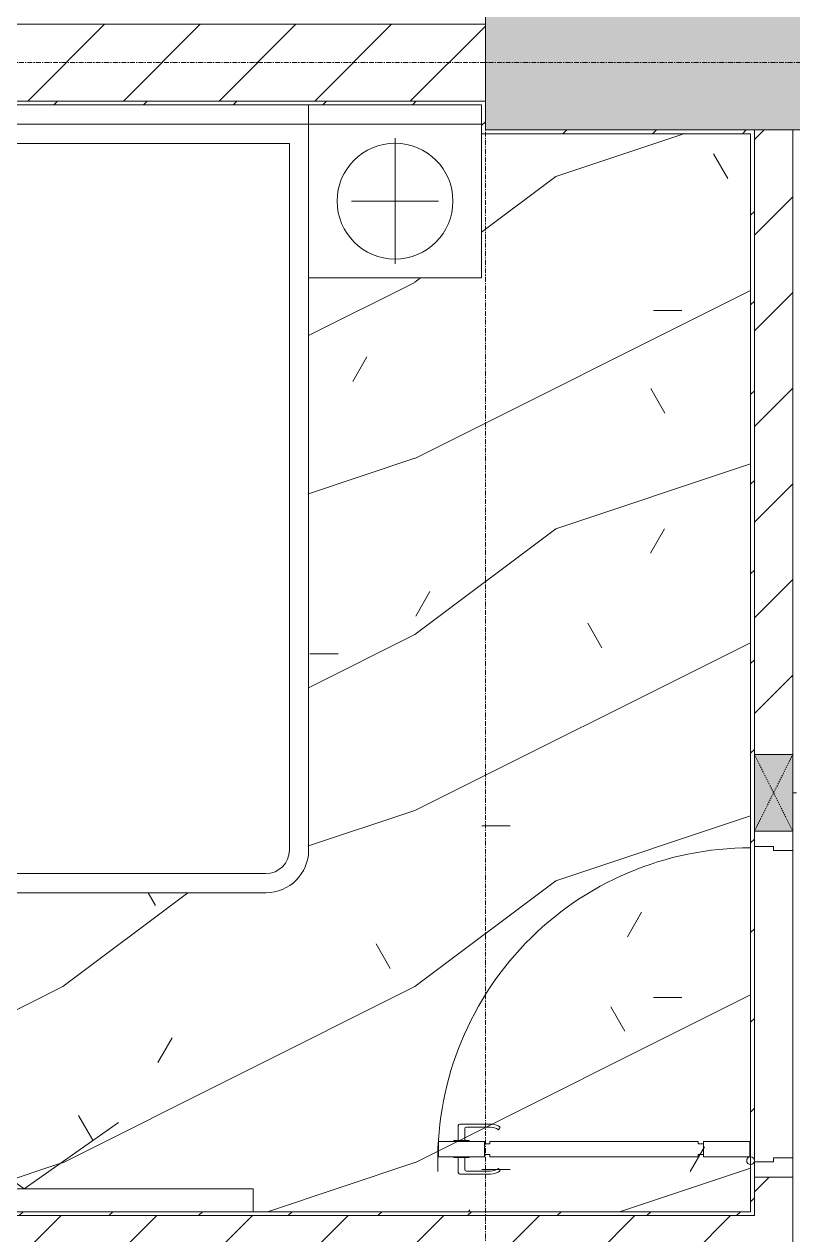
# Model space of a CAD drawing. Header units: millimetres. Extents: x 5357 to 259384, y -16348 to 109893.
# Drawn here: x 120853 to 122853, y 66887 to 70037 of the extents above; entities that cross this region are included whole.
import ezdxf

# ---------------------------------------------------------------- set-up
doc = ezdxf.new("R2010")
doc.units = ezdxf.units.MM
doc.linetypes.add('Dash', pattern=[6, 3, -3])
doc.linetypes.add('Grid Line', pattern=[22.225, 12.7, -3.175, 3.175, -3.175])
for name, color, linetype, lineweight in [('0-1', 7, 'Continuous', 5), ('A-DETL-GENF-1', 53, 'Continuous', 9), ('A-DOOR-1', 254, 'Continuous', 9), ('A-DOOR-2', 53, 'Continuous', 9), ('A-FLOR-PATT-1', 10, 'Continuous', 9), ('A-WALL-1', 9, 'Continuous', 18), ('A-WALL-3', 113, 'Continuous', 18), ('A-WALL-PATT', 111, 'Continuous', 9), ('A-WALL-PATT-1', 10, 'Continuous', 9), ('A-WALL-PATT-2', 53, 'Continuous', 9), ('I-FURN-1', 254, 'Continuous', 9), ('I-WALL-1', 9, 'Continuous', 18), ('S-COLS-1', 253, 'Continuous', 5), ('S-COLS-2', 9, 'Continuous', 18), ('S-COLS-3', 53, 'Continuous', 9), ('S-COLS-4', 254, 'Continuous', 9), ('S-COLS-HDLN-1', 53, 'Dash', 9), ('S-GRID-1', 1, 'Grid Line', 9)]:
    doc.layers.add(name, color=color, linetype=linetype, lineweight=lineweight)
pattern_1 = [(45, (0, 0), (-116.67262, 116.67262), [])]
pattern_2 = [(45, (0, 0), (-124.4508, 124.4508), [])]

# ---------------------------------------------------------------- blocks, each defined once
blk = doc.blocks.new('NCV_TKTC_KET CAU_rvt-1-TKCS_MB CẢNH QUAN CÂY XANH')
at = {"layer": 'S-COLS-1'}
blk.add_hatch(color=256, dxfattribs=at).paths.add_polyline_path([(123352.6, 69761.9), (123352.6, 70111.9), (122052.6, 70111.9), (122052.6, 69761.9), (122769.2, 69761.9)])
at = {"layer": 'S-COLS-2'}
for p, q in [((122052.6, 70111.9), (122052.6, 69761.9)), ((122052.6, 69761.9), (123352.6, 69761.9))]:
    blk.add_line(p, q, dxfattribs=at)
blk = doc.blocks.new('DOOR_CW_01 CANH MO-PANEL KINH - DIW_01-900x2200-CỬA GỖ VÂN LAMINATE-553393-TKCS_MB CẢNH QUAN CÂY XANH')
at = {"layer": 'A-DETL-GENF-1'}
for p, q in [((-397, 872), (-357, 872)), ((-397, 752), (-397, 872)), ((-357, 872), (-357, 752)), ((-399, 820.5), (-438, 820.5)), ((-399, 831.8), (-397, 831.8)), ((-399, 792.2), (-399, 831.8)), ((-397, 792.2), (-397, 831.8)), ((-357, 792.2), (-357, 831.8)), ((-355, 831.8), (-357, 831.8)), ((-355, 792.2), (-355, 831.8)), ((-355, 820.5), (-316, 820.5)), ((-442, 737), (-442, 816.5)), ((-434, 799.5), (-434, 737)), ((-399, 803.5), (-430, 803.5)), ((-397, 792.2), (-399, 792.2)), ((-357, 792.2), (-355, 792.2)), ((-355, 803.5), (-324, 803.5)), ((-320, 799.5), (-320, 737)), ((-312, 737), (-312, 816.5)), ((-357, 752), (-397, 752)), ((-397, 738), (-391, 738)), ((-397, 738), (-397, 196)), ((-363, 752), (-391, 752)), ((-391, 752), (-391, 738)), ((-363, 738), (-363, 752)), ((-357, 738), (-363, 738)), ((-357, 196), (-357, 738)), ((-433.9, 711.2), (-427.3, 715.8)), ((-320.1, 711.2), (-326.7, 715.8)), ((-397, 196), (-391, 196)), ((-391, 196), (-391, 182)), ((-357, 196), (-363, 196)), ((-363, 182), (-363, 196)), ((-357, 182), (-397, 182)), ((-397, 182), (-397, 62)), ((-391, 182), (-363, 182)), ((-357, 62), (-357, 182)), ((-397, 62), (-357, 62))]:
    blk.add_line(p, q, dxfattribs=at)
blk.add_circle((-407, 60), 10, dxfattribs=at)
for centre, radius, start, end in [((-407, 60), 814, 360, 92), ((-438, 816.5), 4, 90, 180), ((-316, 816.5), 4, 0, 90), ((-430, 799.5), 4, 90, 180), ((-324, 799.5), 4, 360, 90), ((-397, 737), 45, 180, 215), ((-397, 737), 37, 180, 215), ((-357, 737), 37, 325, 0), ((-357, 737), 45, 325, 0)]:
    blk.add_arc(centre, radius, start, end, dxfattribs=at)
at = {"layer": 'A-DOOR-2'}
for p, q in [((-410, 50), (-450, 50)), ((-450, 50), (-450, -50)), ((-410, 0), (-410, 50)), ((-407, 50), (-382, 50)), ((450, 50), (410, 50)), ((410, 50), (410, 0)), ((450, -50), (450, 50)), ((-400, 0), (-410, 0)), ((-400, -50), (-400, 0)), ((410, 0), (400, 0)), ((400, 0), (400, -50)), ((-450, -50), (-400, -50)), ((400, -50), (450, -50))]:
    blk.add_line(p, q, dxfattribs=at)
blk = doc.blocks.new('G1_SOF - BO TRU - 100x200-V87-TKCS_MB CẢNH QUAN CÂY XANH')
at = {"layer": 'S-COLS-3'}
blk.add_hatch(color=256, dxfattribs=at).paths.add_polyline_path([(-50, -100), (50, -100), (50, 100), (-50, 100)])
at = {"layer": 'S-COLS-2'}
for p, q in [((-50, -100), (-50, 100)), ((50, 100), (50, -100)), ((50, -100), (-50, -100))]:
    blk.add_line(p, q, dxfattribs=at)
at = {"layer": 'S-COLS-HDLN-1'}
for p, q in [((50, -100), (-50, 100)), ((-50, -100), (50, 100))]:
    blk.add_line(p, q, dxfattribs=at)
blk = doc.blocks.new('GIUONG NGU-2TAB-1600x2000 - GIUONG NGU-2TAB-1600x2000-851491-TKCS_MB CẢNH QUAN CÂY XANH')
at = {"layer": 'I-FURN-1'}
for p, q in [((569.6, 2050), (1997.1, 2050)), ((1997.1, 2050), (569.6, 2050)), ((1997.1, 2000), (569.6, 2000)), ((458.5, 50), (458.5, 1938.9)), ((458.5, 1938.9), (458.5, 50)), ((508.5, 1938.9), (508.5, 100)), ((8.5, 50), (8.5, 450.3)), ((8.5, 450.3), (458.5, 450.3)), ((8.5, 450.3), (458.5, 450.3)), ((8.5, 50), (8.5, 450.3)), ((458.5, 450.3), (458.5, 50)), ((458.5, 450.3), (458.5, 50)), ((233.5, 86.8), (233.5, 413.5)), ((120.2, 250.2), (346.8, 250.2)), ((508.5, 100), (2058.2, 100)), ((458.5, 50), (8.5, 50)), ((8.5, 0), (8.5, 50)), ((8.5, 50), (458.5, 50)), ((458.5, 50), (8.5, 50)), ((2108.2, 50), (458.5, 50)), ((458.5, 50), (458.5, 0)), ((458.5, 0), (458.5, 50)), ((458.5, 50), (2108.2, 50)), ((458.5, 50), (2108.2, 50))]:
    blk.add_line(p, q, dxfattribs=at)
blk.add_circle((233.5, 250.2), 150.7, dxfattribs=at)
for radius in [111.1, 111.1, 61.1]:
    blk.add_arc((569.6, 1938.9), radius, 90, 180, dxfattribs=at)
blk = doc.blocks.new('KE TIVI-2 - KE TIVI-2-842843-TKCS_MB CẢNH QUAN CÂY XANH')
at = {"layer": 'I-FURN-1'}
for p, q in [((-595.6, 0), (-595.6, -60)), ((595.6, -60), (595.6, 0)), ((-595.6, -60), (595.6, -60)), ((0, -60), (-245.7, -232.1)), ((213, -209.1), (0, -60))]:
    blk.add_line(p, q, dxfattribs=at)
blk = doc.blocks.new('NCV_TKTC_TANG 1_rvt-1-TKCS_MB CẢNH QUAN CÂY XANH')
at = {"layer": 'A-FLOR-PATT-1'}
h = blk.add_hatch(dxfattribs=at)
h.set_pattern_fill('FP_5', color=256, style=0, pattern_type=2)
h.set_pattern_definition([(0, (0, 0), (1788.16, 447.04), [73.762, -1267.358, 73.762, -1267.358, -7152.64]), (0, (0, 0), (1788.16, 447.04), [-2682.24, 73.762, -2608.478, 73.762, -1267.358, -3129.28]), (0, (0, 0), (1788.16, 447.04), [-6705.6, 73.762, -820.318, 73.762, -2161.438]), (120, (670.56, 223.5), (-1281.228, 1325.072), [73.762, -1267.358, 73.762, -8419.998]), (120, (670.56, 223.5), (-1281.228, 1325.072), [-1414.882, -1267.358, 73.762, -2608.478, -4470.4]), (120, (670.56, 223.5), (-1281.228, 1325.072), [-5364.48, 73.762, -1267.358, 73.762, -3055.518]), (120, (670.56, 223.5), (-1281.228, 1325.072), [-6779.362, -820.318, 73.762, -2161.438]), (240, (894.1, 1117.6), (-506.932, -1772.112), [73.762, -1267.358, 73.762, -8419.998]), (240, (894.1, 1117.6), (-506.932, -1772.112), [-1414.882, -1267.358, 73.762, -2608.478, -4470.4]), (240, (894.1, 1117.6), (-506.932, -1772.112), [-5364.48, 73.762, -1267.358, 73.762, -3055.518]), (240, (894.1, 1117.6), (-506.932, -1772.112), [-6779.362, -820.318, 73.762, -2161.438])])
h.paths.add_polyline_path([(119052.5, 66946.9), (122742.6, 66946.9), (122742.6, 69751.9), (122042.6, 69753.5), (122042.5, 69376.6), (121592.5, 69376.6), (121592.5, 67888), (121588.7, 67859.3), (121577.6, 67832.5), (121558.7, 67808.5), (121536.9, 67791.8), (121510.1, 67780.7), (121481.4, 67776.9), (120053.9, 67776.9), (120025.2, 67780.7), (119998.4, 67791.8), (119975.4, 67809.5), (119957.7, 67832.5), (119946.6, 67859.3), (119942.8, 67888), (119942.8, 69376.6), (119492.8, 69376.6), (119492.8, 69826.9), (119262.6, 69824.4), (119262.6, 68326.9), (118712.6, 68326.9), (118714.4, 66946.9), (118852.5, 66946.9)])
h = blk.add_hatch(dxfattribs=at)
h.set_pattern_fill('FP_4', color=256, style=0, pattern_type=2)
h.set_pattern_definition([(216.87, (366.52, 916.3), (2748.89673, 1832.6049), [458.15, -4123.35]), (206.565, (916.3, 641.4), (-916.3012, -916.2996), [1024.455, -1024.455]), (198.435, (916.3, 183.26), (-1832.59854, -916.30195), [579.52, -2318.076])])
h.paths.add_polyline_path([(119052.5, 66946.9), (122742.6, 66946.9), (122742.6, 69751.9), (122042.6, 69753.5), (122042.5, 69376.6), (121592.5, 69376.6), (121592.5, 67888), (121588.7, 67859.3), (121577.6, 67832.5), (121558.7, 67808.5), (121536.9, 67791.8), (121510.1, 67780.7), (121481.4, 67776.9), (120053.9, 67776.9), (120025.2, 67780.7), (119998.4, 67791.8), (119975.4, 67809.5), (119957.7, 67832.5), (119946.6, 67859.3), (119942.8, 67888), (119942.8, 69376.6), (119492.8, 69376.6), (119492.8, 69826.9), (119262.6, 69824.4), (119262.6, 68326.9), (118712.6, 68326.9), (118714.4, 66946.9), (118852.5, 66946.9)])
at = {"layer": 'A-WALL-PATT-1'}
h = blk.add_hatch(dxfattribs=at)
h.set_pattern_fill('FP_2', color=256, style=0, pattern_type=2)
h.set_pattern_definition(pattern_2)
h.paths.add_polyline_path([(122769.2, 65036.9), (122852.6, 65036.9), (122852.6, 65937.3), (122752.6, 65937.3), (122752.6, 65036.9)])
h.paths.add_polyline_path([(122802.6, 66737.3), (122852.6, 66737.3), (122852.6, 67036.9), (122752.6, 67036.9), (122752.6, 66737.3), (122769.2, 66737.3)])
h.paths.add_polyline_path([(122769.2, 68136.9), (122852.6, 68136.9), (122852.6, 69761.9), (122752.6, 69761.9), (122752.6, 68136.9)])
h = blk.add_hatch(dxfattribs=at)
h.set_pattern_fill('FP_2', color=256, style=0, pattern_type=2)
h.set_pattern_definition(pattern_2)
h.paths.add_polyline_path([(122752.6, 66836.9), (122752.6, 66936.9), (120852.6, 66936.9), (120852.6, 66836.9), (121558.7, 66836.9)])
at = {"layer": 'A-WALL-PATT-2'}
h = blk.add_hatch(dxfattribs=at)
h.set_pattern_fill('FP_10', color=256, style=0, pattern_type=2)
h.set_pattern_definition(pattern_1)
h.paths.add_polyline_path([(122052.6, 69826.9), (122052.6, 69836.9), (118712.6, 69836.9), (118712.6, 69826.9), (122042.6, 69826.9)])
h = blk.add_hatch(dxfattribs=at)
h.set_pattern_fill('FP_10', color=256, style=0, pattern_type=2)
h.set_pattern_definition(pattern_1)
h.paths.add_polyline_path([(122052.6, 69751.9), (122052.6, 69826.9), (122042.6, 69826.9), (122042.6, 69751.9)])
h = blk.add_hatch(dxfattribs=at)
h.set_pattern_fill('FP_10', color=256, style=0, pattern_type=2)
h.set_pattern_definition(pattern_1)
h.paths.add_polyline_path([(122752.6, 69751.9), (122752.6, 69761.9), (122052.6, 69761.9), (122052.6, 69751.9), (122742.6, 69751.9)])
h = blk.add_hatch(dxfattribs=at)
h.set_pattern_fill('FP_10', color=256, style=0, pattern_type=2)
h.set_pattern_definition(pattern_1)
h.paths.add_polyline_path([(122742.6, 66946.9), (122752.6, 66946.9), (122752.6, 69751.9), (122742.6, 69751.9), (122742.6, 67036.9)])
h = blk.add_hatch(dxfattribs=at)
h.set_pattern_fill('FP_10', color=256, style=0, pattern_type=2)
h.set_pattern_definition(pattern_1)
h.paths.add_polyline_path([(118702.6, 66936.9), (122752.6, 66936.9), (122752.6, 66946.9), (118702.6, 66946.9)])
at = {"layer": 'A-WALL-1'}
for p, q in [((122852.6, 69761.9), (122752.6, 69761.9)), ((122752.6, 69761.9), (122752.6, 68136.9)), ((122852.6, 68136.9), (122852.6, 69761.9)), ((122752.6, 67036.9), (122752.6, 66936.9)), ((122852.6, 66737.3), (122852.6, 67036.9)), ((122752.6, 66936.9), (120852.6, 66936.9))]:
    blk.add_line(p, q, dxfattribs=at)
at = {"layer": 'I-WALL-1'}
for p, q in [((122052.6, 69836.9), (118712.6, 69836.9)), ((122052.6, 69826.9), (122052.6, 69836.9)), ((118712.6, 69826.9), (122042.6, 69826.9)), ((122042.6, 69826.9), (122042.6, 69751.9)), ((122052.6, 69761.9), (122052.6, 69826.9)), ((122042.6, 69751.9), (122052.6, 69751.9)), ((122752.6, 69761.9), (122052.6, 69761.9)), ((122052.6, 69751.9), (122742.6, 69751.9)), ((122742.6, 69751.9), (122742.6, 66946.9)), ((122752.6, 69751.9), (122752.6, 69761.9)), ((122752.6, 68136.9), (122752.6, 69751.9)), ((122862.6, 68036.9), (122852.6, 68036.9)), ((122752.6, 67076.9), (122752.6, 67896.9)), ((122852.6, 67886.9), (122852.6, 67086.9)), ((122752.6, 66946.9), (122752.6, 67036.9)), ((122852.6, 67036.9), (122852.6, 66737.3)), ((122742.6, 66946.9), (118712.6, 66946.9)), ((122752.6, 66936.9), (122752.6, 66946.9)), ((119952.6, 66936.9), (122752.6, 66936.9))]:
    blk.add_line(p, q, dxfattribs=at)
at = {"layer": 'A-DOOR-1', "rotation": 90.00000000000084}
blk.add_blockref('DOOR_CW_01 CANH MO-PANEL KINH - DIW_01-900x2200-CỬA GỖ VÂN LAMINATE-553393-TKCS_MB CẢNH QUAN CÂY XANH', (122802.6, 67486.9), dxfattribs=at)
at = {"layer": 'I-FURN-1', "rotation": 180}
for name, p in [('GIUONG NGU-2TAB-1600x2000 - GIUONG NGU-2TAB-1600x2000-851491-TKCS_MB CẢNH QUAN CÂY XANH', (122051, 69826.9)), ('KE TIVI-2 - KE TIVI-2-842843-TKCS_MB CẢNH QUAN CÂY XANH', (120852.6, 66946.9))]:
    blk.add_blockref(name, p, dxfattribs=at)
at = {"layer": 'S-COLS-4', "rotation": 180}
blk.add_blockref('G1_SOF - BO TRU - 100x200-V87-TKCS_MB CẢNH QUAN CÂY XANH', (122802.6, 68036.9), dxfattribs=at)

msp = doc.modelspace()

# ---------------------------------------------------------------- hatches: boundary and pattern name
at = {"layer": 'A-WALL-PATT'}
h = msp.add_hatch(dxfattribs=at)
h.set_pattern_fill('FP_1', color=256, style=0, pattern_type=2)
h.set_pattern_definition(pattern_2)
h.paths.add_polyline_path([(121558.7, 69836.9), (122052.6, 69836.9), (122052.6, 70036.9), (119052.5, 70036.9), (119052.5, 69836.9), (119137.9, 69836.9)])
h.paths.add_polyline_path([(118502.5, 69836.9), (118852.5, 69836.9), (118852.5, 70036.9), (118502.5, 70036.9)])

# ---------------------------------------------------------------- linework, layer by layer
at = {"layer": 'A-WALL-3'}
for p, q in [((122052.6, 70036.9), (119052.5, 70036.9)), ((122052.6, 69836.9), (122052.6, 70036.9)), ((119052.5, 69836.9), (122052.6, 69836.9))]:
    msp.add_line(p, q, dxfattribs=at)
at = {"layer": 'S-GRID-1'}
for p, q in [((122052.6, 20960.6), (122052.6, 80482.7)), ((130319.3, 69936.9), (29351.8, 69936.9))]:
    msp.add_line(p, q, dxfattribs=at)

# ---------------------------------------------------------------- block references
at = {"layer": '0-1'}
for name in ['NCV_TKTC_KET CAU_rvt-1-TKCS_MB CẢNH QUAN CÂY XANH', 'NCV_TKTC_TANG 1_rvt-1-TKCS_MB CẢNH QUAN CÂY XANH']:
    msp.add_blockref(name, (0, 0), dxfattribs=at)

doc.saveas('drawing.dxf')
